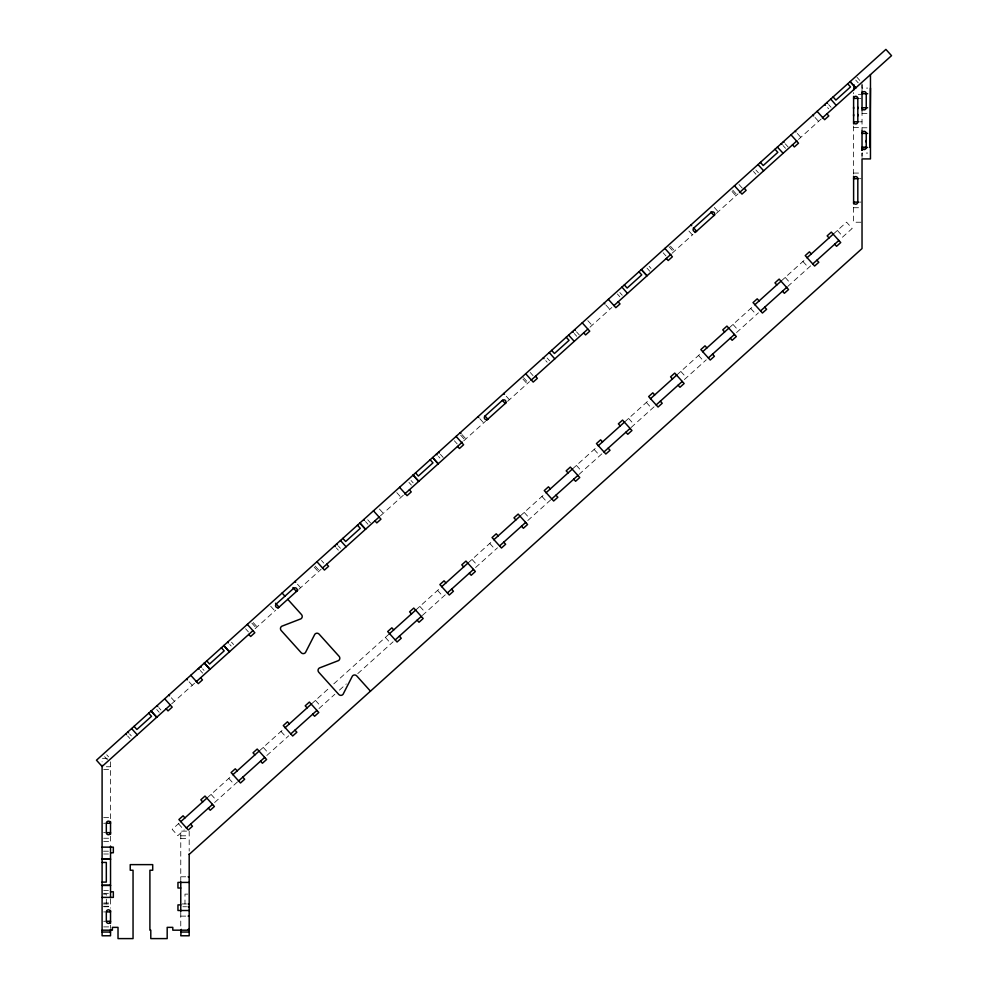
<?xml version="1.0" encoding="UTF-8"?>
<svg xmlns="http://www.w3.org/2000/svg" width="988" height="988" viewBox="0 0 988 988"><rect width="100%" height="100%" fill="white"/><g stroke="black" fill="none" stroke-linecap="round" stroke-linejoin="round"><path stroke-width="0.74" stroke-dasharray="4.94 3.71" d="M862.03 157.45L862.03 153.066L867.649 153.066M862.03 83.918L862.03 88.093L867.649 88.093M171.616 703.876L194.846 682.967M255.126 628.689L275.664 610.201M298.796 589.367L321.112 569.273M380.392 515.897L403.363 495.21M463.73 440.858L485.479 421.271M507.573 401.375L529.506 381.64M589.96 327.201L611.881 307.466M672.075 253.261L692.946 234.465M716.349 213.396L738.011 193.895M798.465 139.456L821.176 119.017M179.1 823.152L172.184 829.377L177.828 835.638L184.237 829.871M206.875 798.143L232.97 774.641M259.066 751.139L285.174 727.65M311.269 704.148L329.202 688.006M333.783 683.869L389.556 633.654M415.652 610.152L441.747 586.662M467.843 563.16L493.951 539.658M520.046 516.168L546.142 492.666M572.237 469.177L598.333 445.674M624.428 422.172L650.524 398.683M676.619 375.181L702.715 351.679M728.823 328.189L754.918 304.687M781.014 281.185L807.11 257.695M833.205 234.193L846.555 222.177L852.199 228.438L839.886 239.516M214.606 802.528L237.565 781.841M266.797 755.524L288.718 735.788M318.988 708.532L334.846 694.268M339.427 690.13L346.306 683.943M357.767 673.618L393.113 641.792M422.333 615.475L446.341 593.862M475.574 567.544L497.495 547.809M527.765 520.553L550.736 499.866M578.919 474.499L602.927 452.875M631.11 427.495L654.081 406.821M684.351 379.565L706.272 359.83M736.542 332.561L758.463 312.826M787.695 286.508L810.666 265.834M858.35 94.329L860.98 94.329M859.399 98.392L860.98 98.392M862.03 113.373L867.649 113.373M859.399 121.808L862.03 121.808M853.607 127.427L862.03 127.427M862.03 127.773L867.649 127.773M853.607 173.073L860.98 173.073M859.399 178.692L860.98 178.692M859.399 202.108L860.98 202.108M853.607 207.727L860.98 207.727M860.98 222.238L853.607 222.238L853.607 206.319M107.371 758.327L102.097 758.327L102.097 761.834M106.321 766.75L110.533 766.75M103.678 769.566L110.533 769.566M103.678 817.644L110.533 817.644M103.678 823.263L105 823.263M186.559 831.13L180.767 831.13L180.767 880.654M103.678 832.625L105 832.625M180.767 835.811L189.19 835.811M103.678 838.244L110.533 838.244M180.767 838.627L189.19 838.627M103.678 841.529L110.533 841.529M103.505 851.199L109.125 851.199M103.678 854.003L108.421 854.003M180.767 876.788L186.559 876.788M103.678 890.521L108.421 890.521M103.505 893.337L109.125 893.337M187.782 894.115L184.978 894.115L184.978 903.946M103.678 903.007L110.533 903.007M103.505 903.946L110.533 903.946M182.163 903.946L186.559 903.946M103.678 906.292L110.533 906.292M103.678 906.749L110.533 906.749M182.866 906.749L186.559 906.749M103.678 911.912L105 911.912M180.767 916.123L186.559 916.123M103.678 921.273L105 921.273M103.678 926.892L110.533 926.892M103.505 894.128L106.321 894.152L106.321 895.202M856.991 77.311L859.819 80.436M855.732 80.102L858.202 82.844M828.586 104.543L831.056 107.284M827.561 107.593L828.611 108.766M815.038 117.448L818.558 121.363M797.291 133.429L800.823 137.344M785.238 143.803L788.066 146.94M783.039 145.557L785.509 148.299M837.379 230.426L843.023 236.7M755.894 169.998L758.364 172.727M753.461 171.48L755.919 174.221M738.999 184.497L743.235 189.19M802.935 261.45L808.567 267.711M732.738 190.141L736.962 194.834M732.046 191.462L735.924 195.772M785.188 277.43L790.832 283.692M714.299 207.443L718.177 211.753M688.908 231.019L692.427 234.934M750.744 308.441L756.376 314.703M670.457 246.222L674.681 250.915M668.938 246.642L673.643 251.854M732.997 324.422L738.629 330.684M663.146 252.792L665.961 255.929M649.153 266.34L651.043 268.427M646.955 268.081L649.771 271.218M698.541 355.445L704.185 361.707M619.809 292.522L622.279 295.264M617.376 294.016L619.834 296.746M680.794 371.414L686.438 377.688M605.916 305.045L609.781 309.343M587.811 320.631L592.047 325.324M646.35 402.437L651.994 408.699M576.473 331.783L579.289 334.92M574.263 333.536L576.733 336.278M628.603 418.418L634.247 424.679M547.117 357.977L549.587 360.719M545.734 360.632L547.154 362.201M530.223 372.476L533.038 375.613M594.159 449.429L599.802 455.69M523.492 377.601L528.185 382.813M522.911 379.059L527.147 383.752M576.412 465.41L582.056 471.671M506.226 396.213L509.4 399.732M479.773 418.616L483.651 422.913M541.967 496.433L547.599 502.694M462.026 434.596L465.904 438.894M460.63 435.14L464.866 439.833M524.22 512.402L529.852 518.675M454.369 440.784L457.185 443.908M440.376 454.319L443.204 457.456M438.524 456.456L439.944 458.024M489.764 543.425L495.408 549.686M411.033 480.501L413.157 482.86M408.946 482.391L411.416 485.12M472.029 559.406L477.661 565.667M396.781 492.629L401.017 497.335M379.392 509.005L383.27 513.303M437.573 590.416L443.217 596.678M367.697 519.774L370.512 522.899M365.486 521.516L367.956 524.258M419.826 606.397L425.47 612.659M338.341 545.956L340.465 548.303M336.377 547.97L338.378 550.18M321.446 560.468L323.792 563.074M385.382 637.421L391.026 643.682M315.184 566.099L319.42 570.805M314.147 567.038L318.371 571.743M297.45 584.192L300.624 587.712M270.65 606.2L274.874 610.905M253.249 622.576L257.127 626.886M251.854 623.119L256.09 627.825M315.444 700.393L321.075 706.655M245.592 628.763L248.408 631.9M231.488 642.175L233.6 644.522M229.759 644.448L231.167 646.004M280.987 731.404L286.631 737.665M202.614 668.876L204.022 670.444M200.292 670.494L202.639 673.112M263.253 747.385L268.884 753.646M189.066 681.794L192.24 685.314M171.319 697.763L174.493 701.295M228.796 778.396L234.44 784.67M158.796 707.618L160.908 709.977M156.709 709.508L159.179 712.237M211.049 794.377L216.693 800.638M129.564 733.936L131.33 735.899M127.6 735.949L129.947 738.555M178.445 823.733L184.089 830.006M106.704 754.77L108.581 756.857M104.617 756.647L107.433 759.784M862.03 84.882L862.03 90.192M862.03 110.57L862.03 130.28M862.03 153.103L862.03 155.956M853.607 92.563L853.607 93.737M853.607 126.019L853.607 174.135M189.19 831.13L189.19 851.113M180.767 912.406L180.767 927.954M110.533 761.834L110.533 818.694M110.533 836.144L110.533 844.678M110.533 899.142L110.533 908.17M110.533 925.126L110.533 927.954M106.321 899.129L106.321 903.946"/><path stroke-width="1.48" d="M853.607 115.954L853.607 114.485M853.607 108.643L853.607 107.173M857.819 115.954L857.819 114.485M857.819 108.643L857.819 107.173M866.241 142.173L866.241 140.42M870.465 74.631L870.465 158.92L862.03 158.92L862.03 248.556L189.19 854.385M506.264 402.561L487.825 419.159A2.112 2.112 0 0 1 484.849 418.998A2.112 2.112 0 0 1 485.009 416.022L502.41 400.362A2.112 2.112 0 0 1 505.387 400.523A2.112 2.112 0 0 1 505.226 403.499L502.41 400.362M170.319 705.049L102.097 766.466L96.466 760.204L885.89 49.4L891.534 55.661L822.473 117.844M196.155 681.782L252.953 630.64M278.011 608.077L296.449 591.479A2.112 2.112 0 0 0 296.61 588.502A2.112 2.112 0 0 0 293.634 588.342L276.232 604.014A2.112 2.112 0 0 0 276.072 606.99A2.112 2.112 0 0 0 279.048 607.138L275.529 603.223M296.709 591.244L297.759 590.305M322.545 567.976L379.096 517.07M404.66 494.037L462.298 442.142M486.528 420.332L487.566 419.394M530.976 380.306L587.86 329.09M613.968 305.588L670.852 254.361M695.033 232.588L714.781 214.804M739.53 192.524L796.908 140.864M180.779 821.633L206.875 798.143M232.97 774.641L259.066 751.139M285.174 727.65L311.269 704.148M389.556 633.654L415.652 610.152M441.747 586.662L467.843 563.16M493.951 539.658L520.046 516.168M546.142 492.666L572.237 469.177M598.333 445.674L624.428 422.172M650.524 398.683L676.619 375.181M702.715 351.679L728.823 328.189M754.918 304.687L781.014 281.185M807.11 257.695L833.205 234.193M186.275 828.03L212.519 804.405M238.614 780.903L264.71 757.413M290.805 733.911L316.901 710.409M395.2 639.915L421.296 616.426M447.391 592.924L473.487 569.421M499.582 545.932L525.678 522.43M551.773 498.928L577.881 475.438M603.977 451.936L630.072 428.434M656.168 404.944L682.263 381.442M708.359 357.94L734.455 334.45M760.55 310.948L786.646 287.446M812.754 263.957L838.849 240.454M854.126 84.882L853.607 90.192M867.649 93.712L862.03 93.712A2.112 2.112 0 0 1 864.142 91.6A2.112 2.112 0 0 1 866.241 93.712L866.241 107.754A2.112 2.112 0 0 1 864.142 109.866A2.112 2.112 0 0 1 862.03 107.754L867.649 107.754M853.867 121.808L853.607 121.808A2.112 2.112 0 0 0 855.707 123.908A2.112 2.112 0 0 0 857.819 121.808L857.819 98.392A2.112 2.112 0 0 0 855.707 96.293A2.112 2.112 0 0 0 853.607 98.392L858.078 98.392M853.607 121.808L858.078 121.808M867.649 133.392L862.03 133.392A2.112 2.112 0 0 1 864.142 131.293A2.112 2.112 0 0 1 866.241 133.392L866.241 147.447A2.112 2.112 0 0 1 864.142 149.546A2.112 2.112 0 0 1 862.03 147.447L866.513 147.447M867.649 147.447L862.03 147.447L862.03 150.25L862.03 130.28M869.934 147.447L870.465 88.093M858.078 178.692L853.607 178.692A2.112 2.112 0 0 1 855.707 176.593A2.112 2.112 0 0 1 857.819 178.692L857.819 202.108A2.112 2.112 0 0 1 855.707 204.207A2.112 2.112 0 0 1 853.607 202.108L858.078 202.108M106.321 823.263L110.533 823.263A2.112 2.112 0 0 0 108.421 821.152A2.112 2.112 0 0 0 106.321 823.263L106.321 832.625A2.112 2.112 0 0 0 108.421 834.737A2.112 2.112 0 0 0 110.533 832.625L106.321 832.625M102.097 847.136L113.336 847.148L113.336 852.768L110.533 852.768M102.097 859.103L110.533 859.103M102.097 859.227L110.533 859.227M102.097 862.438L106.321 862.438L106.321 882.099L102.097 882.099M188.14 876.788L189.19 876.788M189.19 882.408L177.951 882.408L177.951 888.027L180.767 888.027M102.097 885.31L110.533 885.31M102.097 885.421L110.533 885.421M110.533 891.781L113.336 891.781L113.336 897.4L102.097 897.388M188.14 903.946L189.19 903.946M180.767 904.885L177.951 904.885L177.951 910.504L189.19 910.504M188.14 906.749L189.19 906.749M106.321 911.912L110.533 911.912A2.112 2.112 0 0 0 108.421 909.8A2.112 2.112 0 0 0 106.321 911.912L106.321 921.273A2.112 2.112 0 0 0 108.421 923.372A2.112 2.112 0 0 0 110.533 921.273L106.321 921.273M188.14 916.123L189.19 916.123M181.286 929.362L180.767 935.772L189.19 935.784L189.19 853.965M188.14 929.362L189.19 929.362M102.097 930.177L112.397 930.177L112.397 927.362L118.017 927.362L118.017 938.6L133.047 938.6L133.047 870.243L130.231 870.243L130.231 864.624L152.708 864.624L152.708 870.243L149.904 870.243L149.904 930.177L150.793 930.177L150.793 938.6L167.182 938.6L167.182 927.362L172.801 927.362L172.801 930.177L189.19 930.177M102.097 932.042L110.533 932.042M180.767 932.042L189.19 932.042M850.174 81.559L855.818 87.821M850.088 81.633L855.732 87.907M847.704 83.782L850.52 86.919L835.91 100.072L833.094 96.948M830.71 99.084L836.256 105.432M826.82 102.579L827.536 103.37M824.733 104.469L825.437 105.247M826.919 113.842L828.796 115.929L824.622 119.696L817.101 111.335M812.926 115.102L813.63 115.88M795.179 131.083L795.883 131.861M791.005 134.837L798.526 143.186L794.352 146.953L792.462 144.865M783.361 141.716L784.064 142.494M781.273 143.593L781.977 144.384M777.395 147.089L783.126 153.276M775.012 149.237L777.828 152.362L763.218 165.527L760.402 162.39M829.031 237.947L827.154 235.86L831.328 232.106L840.726 242.542L836.552 246.308L834.675 244.209M758.018 164.539L763.65 170.801M811.284 253.928L809.407 251.841L805.232 255.608L814.631 266.044L818.805 262.277L816.928 260.19M744.273 188.251L746.15 190.338L741.976 194.105L734.455 185.756M776.84 284.952L774.963 282.864L779.137 279.098L788.535 289.533L784.361 293.3L782.471 291.213M710.829 211.988L714.003 215.508A2.112 2.112 0 0 0 714.163 212.531A2.112 2.112 0 0 0 711.187 212.383L693.786 228.043A2.112 2.112 0 0 0 693.625 231.019A2.112 2.112 0 0 0 696.602 231.18L693.428 227.66M690.958 224.918L691.674 225.696M759.093 300.92L757.216 298.833L753.029 302.6L762.44 313.035L766.614 309.281L764.724 307.194M664.862 248.408L672.383 256.769L668.209 260.523L666.332 258.436M724.636 331.943L722.759 329.856L726.933 326.089L736.332 336.538L732.157 340.292L730.28 338.205M641.397 269.539L647.041 275.8L641.311 269.625M638.927 271.762L641.743 274.899L627.133 288.064L624.317 284.927M706.902 347.924L705.012 345.837L700.838 349.591L710.236 360.027L714.41 356.273L712.533 354.186M621.934 287.076L627.479 293.411M618.142 301.822L620.019 303.921L615.845 307.676L608.324 299.327M604.15 303.081L604.854 303.872M672.445 378.935L670.568 376.848L674.742 373.094L684.141 383.529L679.966 387.284L678.089 385.197M654.698 394.916L652.821 392.829L648.647 396.583L658.045 407.031L662.219 403.265L660.342 401.177M582.228 322.817L589.75 331.178L585.575 334.932L583.686 332.845M574.584 329.696L575.288 330.486M572.497 331.585L573.201 332.363M568.619 335.068L574.263 341.342M566.235 337.217L569.051 340.354L554.441 353.506L551.625 350.382M620.254 425.939L618.377 423.852L622.551 420.085L631.95 430.521L627.775 434.288L625.898 432.201M549.242 352.518L554.787 358.866M543.277 357.903L543.98 358.681M602.507 441.908L600.63 439.821L596.456 443.587L605.854 454.023L610.028 450.269L608.151 448.182M535.496 376.243L537.373 378.33L533.199 382.084L525.678 373.736M503.757 393.471L504.46 394.249M568.063 472.931L566.186 470.844L570.36 467.077L579.758 477.525L575.584 481.28L573.695 479.192M485.009 416.022L487.825 419.159M550.316 488.912L548.439 486.825L544.264 490.579L553.663 501.015L557.837 497.26L555.96 495.173M478.007 416.652L478.723 417.442M460.272 432.633L460.976 433.423M456.086 436.4L463.607 444.748L459.432 448.503L457.555 446.415M515.872 519.923L513.982 517.836L518.157 514.081L527.555 524.517L523.381 528.271L521.503 526.184M438.499 452.232L439.203 453.01M436.412 454.11L437.116 454.9M438.264 463.792L432.621 457.53L438.178 463.866M430.151 459.753L432.966 462.878L418.356 476.043L415.54 472.906M498.125 535.904L496.235 533.816L492.061 537.571L501.459 548.019L505.634 544.252L503.757 542.165M413.157 475.055L418.789 481.317M413.07 475.129L418.702 481.403M409.365 489.813L411.243 491.901L407.068 495.655L399.547 487.306M463.668 566.927L461.791 564.84L465.966 561.073L475.364 571.509L471.19 575.275L469.312 573.188M445.921 582.895L444.044 580.808L439.87 584.575L449.268 595.011L453.443 591.256L451.565 589.169M373.452 510.808L380.973 519.157L376.799 522.911L374.909 520.824M363.72 519.565L364.424 520.343M359.928 522.973L365.572 529.235M359.842 523.06L365.486 529.321M357.458 525.196L360.274 528.333L345.664 541.498L342.848 538.361M411.477 613.919L409.6 611.831L413.774 608.065L423.173 618.513L418.998 622.267L417.121 620.18M340.465 540.51L346.096 546.772M336.587 544.005L337.291 544.783M334.5 545.882L335.204 546.66M393.73 629.899L391.853 627.812L387.679 631.567L397.077 642.002L401.252 638.248L399.374 636.161M326.719 564.222L328.596 566.309L324.422 570.064L316.901 561.715M294.98 581.45L295.696 582.241M292.93 587.564L296.449 591.479M282.111 593.047L284.927 596.184M287.755 599.308L301.513 614.585A2.803 2.803 0 0 1 300.932 618.834L281.753 626.244A2.803 2.803 0 0 0 281.172 630.492L301.167 652.698A2.803 2.803 0 0 0 305.453 652.574L314.826 634.259A2.803 2.803 0 0 1 319.112 634.135L339.106 656.341A2.803 2.803 0 0 1 338.526 660.589L319.346 667.999A2.803 2.803 0 0 0 318.766 672.248L338.773 694.453A2.803 2.803 0 0 0 343.058 694.329L352.42 676.014A2.803 2.803 0 0 1 356.705 675.891L370.463 691.168M247.309 624.379L254.83 632.728L250.656 636.482L248.778 634.395M307.095 707.914L305.206 705.815L309.38 702.06L318.791 712.496L314.604 716.263L312.727 714.176M227.635 642.089L228.339 642.879M223.844 645.51L229.488 651.771M223.757 645.584L229.401 651.845M221.374 647.733L224.19 650.87L209.579 664.022L206.764 660.898M289.348 723.883L287.459 721.796L283.284 725.563L292.683 735.998L296.869 732.244L294.98 730.144M204.38 663.034L210.012 669.296L204.294 663.121M200.502 666.53L201.206 667.32M198.415 668.407L199.119 669.197M200.589 677.793L202.466 679.88L198.292 683.634L190.77 675.286M186.596 679.052L187.3 679.83M254.892 754.906L253.014 752.819L257.189 749.052L266.587 759.5L262.413 763.255L260.536 761.168M168.849 695.033L169.553 695.811M237.145 770.887L235.268 768.8L231.093 772.554L240.492 782.99L244.666 779.236L242.789 777.148M164.675 698.788L172.196 707.136L168.022 710.903L166.145 708.816M157.03 705.667L157.747 706.445M151.152 710.965L156.796 717.226M151.065 711.039L156.709 717.3M148.682 713.188L151.51 716.312L136.887 729.477L134.072 726.341M202.701 801.898L200.823 799.811L204.998 796.056L214.396 806.492L210.222 810.246L208.345 808.159M131.602 728.564L137.233 734.825M127.81 731.985L128.514 732.763M125.723 733.862L126.427 734.64M184.954 817.879L183.076 815.792L178.902 819.546L188.3 829.994L192.475 826.227L190.598 824.14M862.03 90.908L862.03 110.57M853.607 96.367L853.607 123.908M853.607 176.234L853.607 203.861M180.767 881.704L180.767 911.554M110.533 821.51L110.533 834.378M110.533 846.086L110.533 897.746M110.533 910.504L110.533 923.372M110.533 929.14L110.533 935.772L102.097 935.784L102.097 765.354"/></g></svg>
